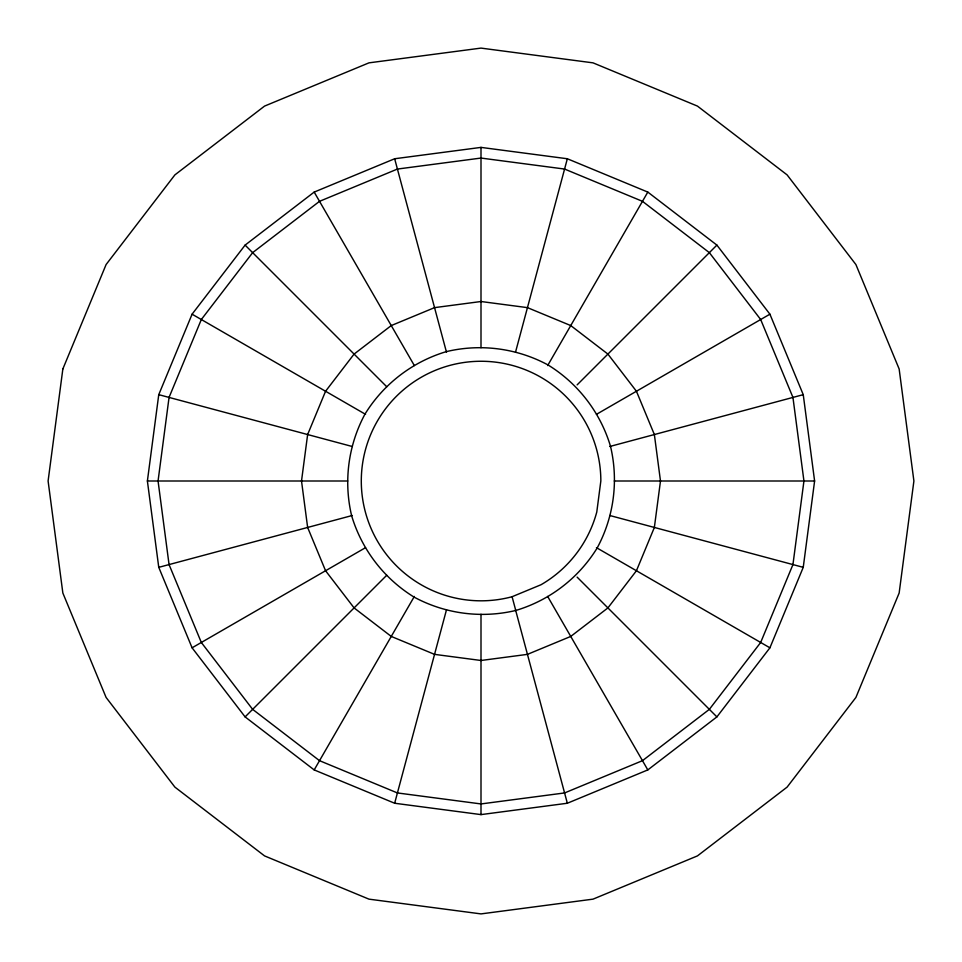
<?xml version="1.0" encoding="UTF-8"?>
<svg xmlns="http://www.w3.org/2000/svg" width="962" height="962" viewBox="0 0 962 962"><rect width="100%" height="100%" fill="white"/><g stroke="black" fill="none" stroke-linecap="round" stroke-linejoin="round"><path stroke-width="1.44" d="M147.39 481L158.754 394.66L192.087 314.189L245.106 245.106L314.189 192.087L394.66 158.754L481 147.39L567.339 158.754L647.811 192.087L716.894 245.106L769.913 314.189L803.246 394.66L814.61 481L803.246 567.339L769.913 647.811L716.894 716.894L647.811 769.913L567.339 803.246L481 814.61L394.66 803.246L314.189 769.913L245.106 716.894L192.087 647.811L158.754 567.339L147.39 481L347.703 481M394.66 803.246L446.5 609.752M515.5 352.248L567.339 158.754M314.189 769.913L414.345 596.44M547.655 365.56L647.811 192.087M245.106 716.894L386.748 575.252M577.128 384.872L716.894 245.106M192.087 647.811L365.56 547.655M596.44 414.345L769.913 314.189M512.073 596.729L541.017 584.74A119.769 119.769 0 0 0 596.789 511.976L600.841 480.976A119.769 119.769 0 0 0 470.586 361.724A119.769 119.769 0 0 0 363.119 501.875A119.769 119.769 0 0 0 512.085 596.729L515.764 610.473C549.675 600.336 578.619 578.126 597.174 547.979C613.948 516.847 618.686 480.699 610.497 446.284C600.348 412.409 578.126 383.489 548.015 364.947C516.871 348.172 480.723 343.434 446.32 351.623C412.433 361.772 383.525 383.994 364.983 414.105C348.208 445.25 343.47 481.397 351.647 515.8C361.808 549.687 384.018 578.595 414.141 597.137C445.262 613.9 481.373 618.65 515.764 610.473M158.754 567.339L352.248 515.5M609.752 446.5L803.246 394.66M614.297 481L814.61 481M158.754 394.66L352.248 446.5M609.752 515.5L803.246 567.339M192.087 314.189L365.56 414.345M596.44 547.655L769.913 647.811M245.106 245.106L386.748 386.748M577.128 577.128L716.894 716.894M314.189 192.087L414.345 365.56M547.655 596.44L647.811 769.913M394.66 158.754L446.5 352.248M515.5 609.752L567.339 803.246M481 147.39L481 347.703M481 614.297L481 814.61M62.855 368.963L48.1 481L62.855 593.037L106.097 697.45L174.892 787.108L264.55 855.903L368.963 899.145L481 913.9L593.037 899.145L697.45 855.903L787.108 787.108L855.903 697.45L899.145 593.037L913.9 481L899.145 368.963L855.903 264.55L787.108 174.892L697.45 106.097L593.037 62.855L481 48.1L368.963 62.855L264.55 106.097L174.892 174.892L106.097 264.55L62.855 368.963M169.059 397.414L158.057 481L169.059 564.586L201.323 642.472L252.645 709.355L319.528 760.677L397.414 792.941L481 803.943L564.586 792.941L642.472 760.677L709.355 709.355L760.677 642.472L792.941 564.586L803.943 481L792.941 397.414L760.677 319.528L709.355 252.645L642.472 201.323L564.586 169.059L481 158.057L397.414 169.059L319.528 201.323L252.645 252.645L201.323 319.528L169.059 397.414M307.636 434.547L301.515 481L307.636 527.453L325.565 570.743L354.088 607.912L391.257 636.435L434.547 654.364L481 660.485L527.453 654.364L570.743 636.435L607.912 607.912L636.435 570.743L654.364 527.453L660.485 481L654.364 434.547L636.435 391.257L607.912 354.088L570.743 325.565L527.453 307.636L481 301.515L434.547 307.636L391.257 325.565L354.088 354.088L325.565 391.257L307.636 434.547"/></g></svg>
